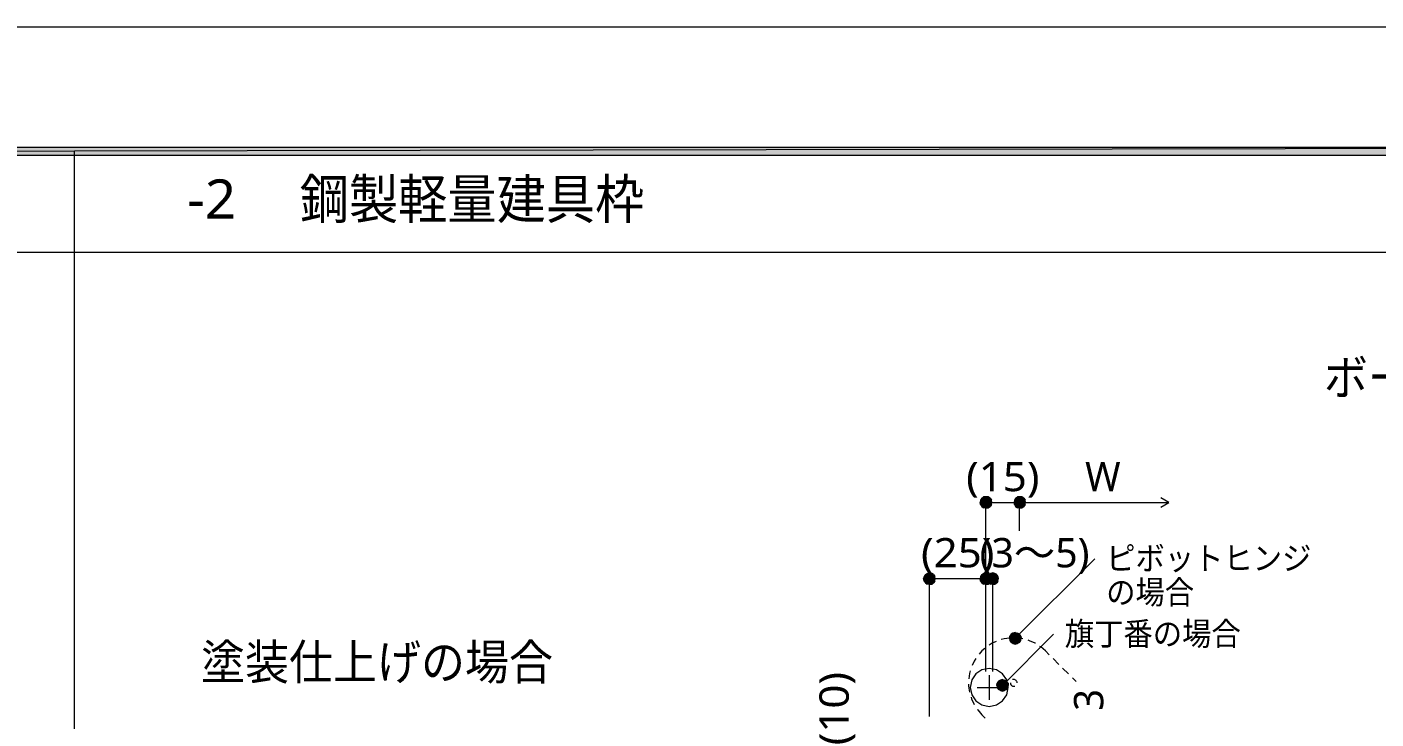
# Model space of a CAD drawing. Header units: millimetres. Extents: x 0 to 420, y 0 to 297.
# Drawn here: x 206 to 325.6, y 235.6 to 297 of the extents above; entities that cross this region are included whole.
import ezdxf
from ezdxf.enums import TextEntityAlignment as Align

# ---------------------------------------------------------------- set-up
doc = ezdxf.new("R2010")
doc.units = ezdxf.units.MM
doc.styles.add('kst32b', font='NotoSansJP-Variable.ttf')

msp = doc.modelspace()

# ---------------------------------------------------------------- hatches: boundary and pattern name
h = msp.add_hatch(color=7)
h.paths.add_polyline_path([(394.17, 285.62), (394.17, 286.32), (26.18, 285.62), (394.17, 285.62)])
h.paths.add_polyline_path([(394.17, 286.32), (26.18, 285.62), (26.18, 286.32), (394.17, 286.32)])
h = msp.add_hatch(color=7)
h.paths.add_polyline_path([(290.51, 255.02), (290.47, 254.83), (290.98, 254.83), (290.51, 255.02)])
h.paths.add_polyline_path([(290.47, 254.83), (290.98, 254.83), (290.51, 254.63), (290.47, 254.83)])
h.paths.add_polyline_path([(290.98, 254.83), (290.51, 254.63), (290.62, 254.47), (290.98, 254.83)])
h = msp.add_hatch(color=7)
h.paths.add_polyline_path([(290.98, 255.33), (290.79, 255.31), (290.98, 254.83), (290.98, 255.33)])
h.paths.add_polyline_path([(290.79, 255.31), (290.98, 254.83), (290.62, 255.19), (290.79, 255.31)])
h.paths.add_polyline_path([(290.98, 254.83), (290.62, 255.19), (290.51, 255.02), (290.98, 254.83)])
h = msp.add_hatch(color=7)
h.paths.add_polyline_path([(290.62, 254.47), (290.79, 254.36), (290.98, 254.83), (290.62, 254.47)])
h.paths.add_polyline_path([(290.79, 254.36), (290.98, 254.83), (290.98, 254.32), (290.79, 254.36)])
h.paths.add_polyline_path([(290.98, 254.83), (290.98, 254.32), (291.19, 254.36), (290.98, 254.83)])
for points in [[(291.19, 255.31), (290.98, 255.33), (290.98, 254.83), (291.19, 255.31)], [(294.17, 255.31), (293.98, 255.33), (293.98, 254.83), (294.17, 255.31)], [(286.19, 248.54), (285.98, 248.58), (285.98, 248.07), (286.19, 248.54)], [(291.19, 248.54), (290.98, 248.58), (290.98, 248.07), (291.19, 248.54)], [(291.78, 248.54), (291.59, 248.58), (291.59, 248.07), (291.78, 248.54)], [(293.39, 243.25), (293.22, 243.14), (293.58, 242.78), (293.39, 243.25)], [(292.27, 239.08), (292.1, 238.97), (292.46, 238.61), (292.27, 239.08)]]:
    msp.add_hatch(color=7).paths.add_polyline_path(points)
h = msp.add_hatch(color=7)
h.paths.add_polyline_path([(291.51, 254.83), (291.47, 255.02), (290.98, 254.83), (291.51, 254.83)])
h.paths.add_polyline_path([(291.47, 255.02), (290.98, 254.83), (291.36, 255.19), (291.47, 255.02)])
h.paths.add_polyline_path([(290.98, 254.83), (291.36, 255.19), (291.19, 255.31), (290.98, 254.83)])
h = msp.add_hatch(color=7)
h.paths.add_polyline_path([(291.19, 254.36), (291.36, 254.47), (290.98, 254.83), (291.19, 254.36)])
h.paths.add_polyline_path([(291.36, 254.47), (290.98, 254.83), (291.47, 254.63), (291.36, 254.47)])
h.paths.add_polyline_path([(290.98, 254.83), (291.47, 254.63), (291.51, 254.83), (290.98, 254.83)])
h = msp.add_hatch(color=7)
h.paths.add_polyline_path([(293.52, 255.02), (293.48, 254.83), (293.98, 254.83), (293.52, 255.02)])
h.paths.add_polyline_path([(293.48, 254.83), (293.98, 254.83), (293.52, 254.63), (293.48, 254.83)])
h.paths.add_polyline_path([(293.98, 254.83), (293.52, 254.63), (293.62, 254.47), (293.98, 254.83)])
h = msp.add_hatch(color=7)
h.paths.add_polyline_path([(293.98, 255.33), (293.79, 255.31), (293.98, 254.83), (293.98, 255.33)])
h.paths.add_polyline_path([(293.79, 255.31), (293.98, 254.83), (293.62, 255.19), (293.79, 255.31)])
h.paths.add_polyline_path([(293.98, 254.83), (293.62, 255.19), (293.52, 255.02), (293.98, 254.83)])
h = msp.add_hatch(color=7)
h.paths.add_polyline_path([(293.62, 254.47), (293.79, 254.36), (293.98, 254.83), (293.62, 254.47)])
h.paths.add_polyline_path([(293.79, 254.36), (293.98, 254.83), (293.98, 254.32), (293.79, 254.36)])
h.paths.add_polyline_path([(293.98, 254.83), (293.98, 254.32), (294.17, 254.36), (293.98, 254.83)])
h = msp.add_hatch(color=7)
h.paths.add_polyline_path([(294.49, 254.83), (294.47, 255.02), (293.98, 254.83), (294.49, 254.83)])
h.paths.add_polyline_path([(294.47, 255.02), (293.98, 254.83), (294.34, 255.19), (294.47, 255.02)])
h.paths.add_polyline_path([(293.98, 254.83), (294.34, 255.19), (294.17, 255.31), (293.98, 254.83)])
h = msp.add_hatch(color=7)
h.paths.add_polyline_path([(294.17, 254.36), (294.34, 254.47), (293.98, 254.83), (294.17, 254.36)])
h.paths.add_polyline_path([(294.34, 254.47), (293.98, 254.83), (294.47, 254.63), (294.34, 254.47)])
h.paths.add_polyline_path([(293.98, 254.83), (294.47, 254.63), (294.49, 254.83), (293.98, 254.83)])
h = msp.add_hatch(color=7)
h.paths.add_polyline_path([(285.52, 248.26), (285.47, 248.07), (285.98, 248.07), (285.52, 248.26)])
h.paths.add_polyline_path([(285.47, 248.07), (285.98, 248.07), (285.52, 247.86), (285.47, 248.07)])
h.paths.add_polyline_path([(285.98, 248.07), (285.52, 247.86), (285.62, 247.69), (285.98, 248.07)])
h = msp.add_hatch(color=7)
h.paths.add_polyline_path([(285.98, 248.58), (285.79, 248.54), (285.98, 248.07), (285.98, 248.58)])
h.paths.add_polyline_path([(285.79, 248.54), (285.98, 248.07), (285.62, 248.43), (285.79, 248.54)])
h.paths.add_polyline_path([(285.98, 248.07), (285.62, 248.43), (285.52, 248.26), (285.98, 248.07)])
h = msp.add_hatch(color=7)
h.paths.add_polyline_path([(285.62, 247.69), (285.79, 247.59), (285.98, 248.07), (285.62, 247.69)])
h.paths.add_polyline_path([(285.79, 247.59), (285.98, 248.07), (285.98, 247.54), (285.79, 247.59)])
h.paths.add_polyline_path([(285.98, 248.07), (285.98, 247.54), (286.19, 247.59), (285.98, 248.07)])
h = msp.add_hatch(color=7)
h.paths.add_polyline_path([(286.49, 248.07), (286.47, 248.26), (285.98, 248.07), (286.49, 248.07)])
h.paths.add_polyline_path([(286.47, 248.26), (285.98, 248.07), (286.34, 248.43), (286.47, 248.26)])
h.paths.add_polyline_path([(285.98, 248.07), (286.34, 248.43), (286.19, 248.54), (285.98, 248.07)])
h = msp.add_hatch(color=7)
h.paths.add_polyline_path([(286.19, 247.59), (286.34, 247.69), (285.98, 248.07), (286.19, 247.59)])
h.paths.add_polyline_path([(286.34, 247.69), (285.98, 248.07), (286.47, 247.86), (286.34, 247.69)])
h.paths.add_polyline_path([(285.98, 248.07), (286.47, 247.86), (286.49, 248.07), (285.98, 248.07)])
h = msp.add_hatch(color=7)
h.paths.add_polyline_path([(290.51, 248.26), (290.47, 248.07), (290.98, 248.07), (290.51, 248.26)])
h.paths.add_polyline_path([(290.47, 248.07), (290.98, 248.07), (290.51, 247.86), (290.47, 248.07)])
h.paths.add_polyline_path([(290.98, 248.07), (290.51, 247.86), (290.62, 247.69), (290.98, 248.07)])
h = msp.add_hatch(color=7)
h.paths.add_polyline_path([(290.98, 248.58), (290.79, 248.54), (290.98, 248.07), (290.98, 248.58)])
h.paths.add_polyline_path([(290.79, 248.54), (290.98, 248.07), (290.62, 248.43), (290.79, 248.54)])
h.paths.add_polyline_path([(290.98, 248.07), (290.62, 248.43), (290.51, 248.26), (290.98, 248.07)])
h = msp.add_hatch(color=7)
h.paths.add_polyline_path([(290.62, 247.69), (290.79, 247.59), (290.98, 248.07), (290.62, 247.69)])
h.paths.add_polyline_path([(290.79, 247.59), (290.98, 248.07), (290.98, 247.54), (290.79, 247.59)])
h.paths.add_polyline_path([(290.98, 248.07), (290.98, 247.54), (291.19, 247.59), (290.98, 248.07)])
h = msp.add_hatch(color=7)
h.paths.add_polyline_path([(291.51, 248.07), (291.47, 248.26), (290.98, 248.07), (291.51, 248.07)])
h.paths.add_polyline_path([(291.47, 248.26), (290.98, 248.07), (291.36, 248.43), (291.47, 248.26)])
h.paths.add_polyline_path([(290.98, 248.07), (291.36, 248.43), (291.19, 248.54), (290.98, 248.07)])
h = msp.add_hatch(color=7)
h.paths.add_polyline_path([(291.19, 247.59), (291.36, 247.69), (290.98, 248.07), (291.19, 247.59)])
h.paths.add_polyline_path([(291.36, 247.69), (290.98, 248.07), (291.47, 247.86), (291.36, 247.69)])
h.paths.add_polyline_path([(290.98, 248.07), (291.47, 247.86), (291.51, 248.07), (290.98, 248.07)])
h = msp.add_hatch(color=7)
h.paths.add_polyline_path([(291.11, 248.26), (291.08, 248.07), (291.59, 248.07), (291.11, 248.26)])
h.paths.add_polyline_path([(291.08, 248.07), (291.59, 248.07), (291.11, 247.86), (291.08, 248.07)])
h.paths.add_polyline_path([(291.59, 248.07), (291.11, 247.86), (291.23, 247.69), (291.59, 248.07)])
h = msp.add_hatch(color=7)
h.paths.add_polyline_path([(291.59, 248.58), (291.4, 248.54), (291.59, 248.07), (291.59, 248.58)])
h.paths.add_polyline_path([(291.4, 248.54), (291.59, 248.07), (291.23, 248.43), (291.4, 248.54)])
h.paths.add_polyline_path([(291.59, 248.07), (291.23, 248.43), (291.11, 248.26), (291.59, 248.07)])
h = msp.add_hatch(color=7)
h.paths.add_polyline_path([(291.23, 247.69), (291.4, 247.59), (291.59, 248.07), (291.23, 247.69)])
h.paths.add_polyline_path([(291.4, 247.59), (291.59, 248.07), (291.59, 247.54), (291.4, 247.59)])
h.paths.add_polyline_path([(291.59, 248.07), (291.59, 247.54), (291.78, 247.59), (291.59, 248.07)])
h = msp.add_hatch(color=7)
h.paths.add_polyline_path([(292.1, 248.07), (292.06, 248.26), (291.59, 248.07), (292.1, 248.07)])
h.paths.add_polyline_path([(292.06, 248.26), (291.59, 248.07), (291.95, 248.43), (292.06, 248.26)])
h.paths.add_polyline_path([(291.59, 248.07), (291.95, 248.43), (291.78, 248.54), (291.59, 248.07)])
h = msp.add_hatch(color=7)
h.paths.add_polyline_path([(291.78, 247.59), (291.95, 247.69), (291.59, 248.07), (291.78, 247.59)])
h.paths.add_polyline_path([(291.95, 247.69), (291.59, 248.07), (292.06, 247.86), (291.95, 247.69)])
h.paths.add_polyline_path([(291.59, 248.07), (292.06, 247.86), (292.1, 248.07), (291.59, 248.07)])
h = msp.add_hatch(color=7)
h.paths.add_polyline_path([(293.22, 243.14), (293.12, 242.97), (293.58, 242.78), (293.22, 243.14)])
h.paths.add_polyline_path([(293.12, 242.97), (293.58, 242.78), (293.07, 242.78), (293.12, 242.97)])
h.paths.add_polyline_path([(293.58, 242.78), (293.07, 242.78), (293.12, 242.59), (293.58, 242.78)])
h = msp.add_hatch(color=7)
h.paths.add_polyline_path([(293.12, 242.59), (293.22, 242.42), (293.58, 242.78), (293.12, 242.59)])
h.paths.add_polyline_path([(293.22, 242.42), (293.58, 242.78), (293.39, 242.32), (293.22, 242.42)])
h.paths.add_polyline_path([(293.58, 242.78), (293.39, 242.32), (293.58, 242.27), (293.58, 242.78)])
h = msp.add_hatch(color=7)
h.paths.add_polyline_path([(293.96, 243.14), (293.79, 243.25), (293.58, 242.78), (293.96, 243.14)])
h.paths.add_polyline_path([(293.79, 243.25), (293.58, 242.78), (293.58, 243.29), (293.79, 243.25)])
h.paths.add_polyline_path([(293.58, 242.78), (293.58, 243.29), (293.39, 243.25), (293.58, 242.78)])
h = msp.add_hatch(color=7)
h.paths.add_polyline_path([(294.07, 242.59), (294.11, 242.78), (293.58, 242.78), (294.07, 242.59)])
h.paths.add_polyline_path([(294.11, 242.78), (293.58, 242.78), (294.07, 242.97), (294.11, 242.78)])
h.paths.add_polyline_path([(293.58, 242.78), (294.07, 242.97), (293.96, 243.14), (293.58, 242.78)])
h = msp.add_hatch(color=7)
h.paths.add_polyline_path([(293.58, 242.27), (293.79, 242.32), (293.58, 242.78), (293.58, 242.27)])
h.paths.add_polyline_path([(293.79, 242.32), (293.58, 242.78), (293.96, 242.42), (293.79, 242.32)])
h.paths.add_polyline_path([(293.58, 242.78), (293.96, 242.42), (294.07, 242.59), (293.58, 242.78)])
h = msp.add_hatch(color=7)
h.paths.add_polyline_path([(292.1, 238.97), (291.99, 238.8), (292.46, 238.61), (292.1, 238.97)])
h.paths.add_polyline_path([(291.99, 238.8), (292.46, 238.61), (291.95, 238.61), (291.99, 238.8)])
h.paths.add_polyline_path([(292.46, 238.61), (291.95, 238.61), (291.99, 238.42), (292.46, 238.61)])
h = msp.add_hatch(color=7)
h.paths.add_polyline_path([(291.99, 238.42), (292.1, 238.25), (292.46, 238.61), (291.99, 238.42)])
h.paths.add_polyline_path([(292.1, 238.25), (292.46, 238.61), (292.27, 238.15), (292.1, 238.25)])
h.paths.add_polyline_path([(292.46, 238.61), (292.27, 238.15), (292.46, 238.1), (292.46, 238.61)])
h = msp.add_hatch(color=7)
h.paths.add_polyline_path([(292.82, 238.97), (292.65, 239.08), (292.46, 238.61), (292.82, 238.97)])
h.paths.add_polyline_path([(292.65, 239.08), (292.46, 238.61), (292.46, 239.12), (292.65, 239.08)])
h.paths.add_polyline_path([(292.46, 238.61), (292.46, 239.12), (292.27, 239.08), (292.46, 238.61)])
h = msp.add_hatch(color=7)
h.paths.add_polyline_path([(292.95, 238.42), (292.97, 238.61), (292.46, 238.61), (292.95, 238.42)])
h.paths.add_polyline_path([(292.97, 238.61), (292.46, 238.61), (292.95, 238.8), (292.97, 238.61)])
h.paths.add_polyline_path([(292.46, 238.61), (292.95, 238.8), (292.82, 238.97), (292.46, 238.61)])
h = msp.add_hatch(color=7)
h.paths.add_polyline_path([(292.46, 238.1), (292.65, 238.15), (292.46, 238.61), (292.46, 238.1)])
h.paths.add_polyline_path([(292.65, 238.15), (292.46, 238.61), (292.82, 238.25), (292.65, 238.15)])
h.paths.add_polyline_path([(292.46, 238.61), (292.82, 238.25), (292.95, 238.42), (292.46, 238.61)])

# ---------------------------------------------------------------- linework, layer by layer
at = {"lineweight": 13}
for points in [[(0.19, 0), (0.19, 296.97), (420.16, 296.97), (420.16, 0)], [(292.97, 238.43), (292.84, 239.09), (292.47, 239.62), (291.94, 239.98), (291.29, 240.11), (290.63, 239.98), (290.1, 239.62), (289.73, 239.09), (289.6, 238.43), (289.73, 237.78), (290.1, 237.24), (290.63, 236.88), (291.29, 236.75), (291.94, 236.88), (292.47, 237.24), (292.84, 237.78)]]:
    msp.add_lwpolyline(points, close=True, dxfattribs=at)
at = {"lineweight": 0}
for points in [[(394.17, 285.62), (394.17, 286.32), (26.18, 285.62)], [(394.17, 286.32), (26.18, 285.62), (26.18, 286.32)], [(290.51, 255.02), (290.47, 254.83), (290.98, 254.83)], [(290.47, 254.83), (290.98, 254.83), (290.51, 254.63)], [(290.98, 254.83), (290.62, 255.19), (290.51, 255.02)], [(290.98, 254.83), (290.51, 254.63), (290.62, 254.47)], [(290.79, 255.31), (290.98, 254.83), (290.62, 255.19)], [(290.62, 254.47), (290.79, 254.36), (290.98, 254.83)], [(290.98, 255.33), (290.79, 255.31), (290.98, 254.83)], [(290.79, 254.36), (290.98, 254.83), (290.98, 254.32)], [(291.19, 255.31), (290.98, 255.33), (290.98, 254.83)], [(290.98, 254.83), (291.36, 255.19), (291.19, 255.31)], [(291.47, 255.02), (290.98, 254.83), (291.36, 255.19)], [(291.51, 254.83), (291.47, 255.02), (290.98, 254.83)], [(290.98, 254.83), (290.98, 254.32), (291.19, 254.36)], [(291.19, 254.36), (291.36, 254.47), (290.98, 254.83)], [(291.36, 254.47), (290.98, 254.83), (291.47, 254.63)], [(290.98, 254.83), (291.47, 254.63), (291.51, 254.83)], [(293.52, 255.02), (293.48, 254.83), (293.98, 254.83)], [(293.48, 254.83), (293.98, 254.83), (293.52, 254.63)], [(293.98, 254.83), (293.62, 255.19), (293.52, 255.02)], [(293.98, 254.83), (293.52, 254.63), (293.62, 254.47)], [(293.79, 255.31), (293.98, 254.83), (293.62, 255.19)], [(293.62, 254.47), (293.79, 254.36), (293.98, 254.83)], [(293.98, 255.33), (293.79, 255.31), (293.98, 254.83)], [(293.79, 254.36), (293.98, 254.83), (293.98, 254.32)], [(294.17, 255.31), (293.98, 255.33), (293.98, 254.83)], [(293.98, 254.83), (294.34, 255.19), (294.17, 255.31)], [(294.47, 255.02), (293.98, 254.83), (294.34, 255.19)], [(294.49, 254.83), (294.47, 255.02), (293.98, 254.83)], [(293.98, 254.83), (293.98, 254.32), (294.17, 254.36)], [(294.17, 254.36), (294.34, 254.47), (293.98, 254.83)], [(294.34, 254.47), (293.98, 254.83), (294.47, 254.63)], [(293.98, 254.83), (294.47, 254.63), (294.49, 254.83)], [(285.52, 248.26), (285.47, 248.07), (285.98, 248.07)], [(285.47, 248.07), (285.98, 248.07), (285.52, 247.86)], [(285.98, 248.07), (285.62, 248.43), (285.52, 248.26)], [(285.98, 248.07), (285.52, 247.86), (285.62, 247.69)], [(285.79, 248.54), (285.98, 248.07), (285.62, 248.43)], [(285.62, 247.69), (285.79, 247.59), (285.98, 248.07)], [(285.98, 248.58), (285.79, 248.54), (285.98, 248.07)], [(285.79, 247.59), (285.98, 248.07), (285.98, 247.54)], [(286.19, 248.54), (285.98, 248.58), (285.98, 248.07)], [(285.98, 248.07), (286.34, 248.43), (286.19, 248.54)], [(286.47, 248.26), (285.98, 248.07), (286.34, 248.43)], [(286.49, 248.07), (286.47, 248.26), (285.98, 248.07)], [(285.98, 248.07), (285.98, 247.54), (286.19, 247.59)], [(286.19, 247.59), (286.34, 247.69), (285.98, 248.07)], [(286.34, 247.69), (285.98, 248.07), (286.47, 247.86)], [(285.98, 248.07), (286.47, 247.86), (286.49, 248.07)], [(290.51, 248.26), (290.47, 248.07), (290.98, 248.07)], [(290.47, 248.07), (290.98, 248.07), (290.51, 247.86)], [(290.98, 248.07), (290.62, 248.43), (290.51, 248.26)], [(290.98, 248.07), (290.51, 247.86), (290.62, 247.69)], [(290.79, 248.54), (290.98, 248.07), (290.62, 248.43)], [(290.62, 247.69), (290.79, 247.59), (290.98, 248.07)], [(290.98, 248.58), (290.79, 248.54), (290.98, 248.07)], [(290.79, 247.59), (290.98, 248.07), (290.98, 247.54)], [(291.19, 248.54), (290.98, 248.58), (290.98, 248.07)], [(290.98, 248.07), (291.36, 248.43), (291.19, 248.54)], [(291.47, 248.26), (290.98, 248.07), (291.36, 248.43)], [(291.51, 248.07), (291.47, 248.26), (290.98, 248.07)], [(290.98, 248.07), (290.98, 247.54), (291.19, 247.59)], [(291.19, 247.59), (291.36, 247.69), (290.98, 248.07)], [(291.36, 247.69), (290.98, 248.07), (291.47, 247.86)], [(290.98, 248.07), (291.47, 247.86), (291.51, 248.07)], [(291.11, 248.26), (291.08, 248.07), (291.59, 248.07)], [(291.08, 248.07), (291.59, 248.07), (291.11, 247.86)], [(291.59, 248.07), (291.23, 248.43), (291.11, 248.26)], [(291.59, 248.07), (291.11, 247.86), (291.23, 247.69)], [(291.4, 248.54), (291.59, 248.07), (291.23, 248.43)], [(291.23, 247.69), (291.4, 247.59), (291.59, 248.07)], [(291.59, 248.58), (291.4, 248.54), (291.59, 248.07)], [(291.4, 247.59), (291.59, 248.07), (291.59, 247.54)], [(291.78, 248.54), (291.59, 248.58), (291.59, 248.07)], [(291.59, 248.07), (291.95, 248.43), (291.78, 248.54)], [(292.06, 248.26), (291.59, 248.07), (291.95, 248.43)], [(292.1, 248.07), (292.06, 248.26), (291.59, 248.07)], [(291.59, 248.07), (291.59, 247.54), (291.78, 247.59)], [(291.78, 247.59), (291.95, 247.69), (291.59, 248.07)], [(291.95, 247.69), (291.59, 248.07), (292.06, 247.86)], [(291.59, 248.07), (292.06, 247.86), (292.1, 248.07)], [(293.12, 242.97), (293.58, 242.78), (293.07, 242.78)], [(293.58, 242.78), (293.07, 242.78), (293.12, 242.59)], [(293.22, 243.14), (293.12, 242.97), (293.58, 242.78)], [(293.12, 242.59), (293.22, 242.42), (293.58, 242.78)], [(293.39, 243.25), (293.22, 243.14), (293.58, 242.78)], [(293.22, 242.42), (293.58, 242.78), (293.39, 242.32)], [(293.58, 242.78), (293.58, 243.29), (293.39, 243.25)], [(293.58, 242.78), (293.39, 242.32), (293.58, 242.27)], [(293.79, 243.25), (293.58, 242.78), (293.58, 243.29)], [(293.96, 243.14), (293.79, 243.25), (293.58, 242.78)], [(293.58, 242.78), (294.07, 242.97), (293.96, 243.14)], [(294.11, 242.78), (293.58, 242.78), (294.07, 242.97)], [(293.58, 242.27), (293.79, 242.32), (293.58, 242.78)], [(293.79, 242.32), (293.58, 242.78), (293.96, 242.42)], [(293.58, 242.78), (293.96, 242.42), (294.07, 242.59)], [(294.07, 242.59), (294.11, 242.78), (293.58, 242.78)], [(291.99, 238.8), (292.46, 238.61), (291.95, 238.61)], [(292.46, 238.61), (291.95, 238.61), (291.99, 238.42)], [(292.1, 238.97), (291.99, 238.8), (292.46, 238.61)], [(291.99, 238.42), (292.1, 238.25), (292.46, 238.61)], [(292.27, 239.08), (292.1, 238.97), (292.46, 238.61)], [(292.1, 238.25), (292.46, 238.61), (292.27, 238.15)], [(292.46, 238.61), (292.46, 239.12), (292.27, 239.08)], [(292.46, 238.61), (292.27, 238.15), (292.46, 238.1)], [(292.65, 239.08), (292.46, 238.61), (292.46, 239.12)], [(292.82, 238.97), (292.65, 239.08), (292.46, 238.61)], [(292.46, 238.61), (292.95, 238.8), (292.82, 238.97)], [(292.97, 238.61), (292.46, 238.61), (292.95, 238.8)], [(292.46, 238.1), (292.65, 238.15), (292.46, 238.61)], [(292.65, 238.15), (292.46, 238.61), (292.82, 238.25)], [(292.46, 238.61), (292.82, 238.25), (292.95, 238.42)], [(292.95, 238.42), (292.97, 238.61), (292.46, 238.61)]]:
    msp.add_lwpolyline(points, close=True, dxfattribs=at)
at = {"lineweight": 13}
for points in [[(210.16, 285.98), (210.16, 46)], [(394.17, 276.99), (26.18, 276.99)], [(290.98, 239.84), (290.98, 254.83)], [(290.98, 254.83), (293.98, 254.83)], [(293.98, 254.83), (307.19, 254.83)], [(293.98, 252.31), (293.98, 254.83)], [(306.49, 254.42), (307.19, 254.83), (306.49, 255.23)], [(293.58, 242.78), (300.65, 249.83)], [(285.98, 235.84), (285.98, 248.07)], [(285.98, 248.07), (290.98, 248.07), (291.59, 248.07)], [(291.59, 239.84), (291.59, 248.07)], [(293.07, 242.8), (292.61, 242.74), (292.35, 242.68)], [(292.46, 238.61), (296.99, 243.14)], [(294.26, 242.74), (293.73, 242.82), (293.54, 242.82)], [(290.89, 241.89), (290.62, 241.66), (290.39, 241.38)], [(291.91, 242.51), (291.53, 242.34), (291.27, 242.17)], [(295.38, 242.34), (295.36, 242.34), (294.85, 242.57), (294.72, 242.61)], [(296.27, 241.66), (295.85, 242.04), (295.78, 242.06)], [(296.27, 241.66), (296.61, 241.32)], [(290.11, 241), (289.94, 240.75), (289.77, 240.37)], [(296.95, 240.98), (297.46, 240.47)], [(289.6, 239.9), (289.54, 239.67), (289.48, 239.2)], [(291.3, 237.34), (291.3, 239.5)], [(297.79, 240.14), (298.3, 239.63)], [(298.66, 239.29), (298.98, 238.95)], [(289.45, 238.72), (289.45, 238.55), (289.54, 238.02)], [(290.22, 238.42), (292.38, 238.42)], [(293.16, 238.82), (293.16, 238.8), (293.16, 238.74), (293.18, 238.7), (293.22, 238.65), (293.26, 238.61), (293.31, 238.57), (293.35, 238.55), (293.41, 238.53), (293.45, 238.53), (293.52, 238.55), (293.54, 238.55)], [(293.75, 238.82), (293.75, 238.89), (293.73, 238.95), (293.71, 238.99), (293.67, 239.04), (293.62, 239.08), (293.58, 239.1), (293.52, 239.12), (293.45, 239.12), (293.41, 239.12), (293.35, 239.12)], [(289.67, 237.55), (289.71, 237.43), (289.94, 236.92), (289.96, 236.9)], [(290.22, 236.47), (290.26, 236.43), (290.62, 236.01)], [(290.62, 236.01), (290.91, 235.71)]]:
    msp.add_lwpolyline(points, dxfattribs=at)

# ---------------------------------------------------------------- texts
at = {"style": 'kst32b'}
for s, height, p, p2 in [('-2', 3.491, (220.18, 279.97), (224.54, 279.97)), ('鋼製軽量建具枠', 3.491, (230.17, 279.97), (260.71, 279.97)), ('ボード張りの場合', 3.119, (320.95, 264.35), (352.14, 264.35)), ('(15)', 2.599, (289.24, 255.82), (295.74, 255.82)), ('(25)', 2.599, (285.24, 249.07), (291.74, 249.07)), ('(3～5)', 2.599, (290.43, 249.07), (300.17, 249.07)), ('ピボットヒンジ', 2.079, (301.65, 248.84), (319.84, 248.84)), ('の場合', 2.079, (301.65, 245.83), (309.44, 245.83)), ('旗丁番の場合', 2.079, (297.98, 242.15), (313.58, 242.15)), ('塗装仕上げの場合', 3.119, (221.42, 239.12), (252.61, 239.12)), ('(10)', 2.599, (278.83, 233.3), (278.83, 239.8))]:
    msp.add_text(s, height=height, dxfattribs=at).set_placement(p, p2, align=Align.FIT)
msp.add_text('W', height=2.6, dxfattribs=at).set_placement((299.78, 255.82))
msp.add_text('3', height=2.6, rotation=90, dxfattribs=at).set_placement((301.39, 236.35))

doc.saveas('drawing.dxf')
